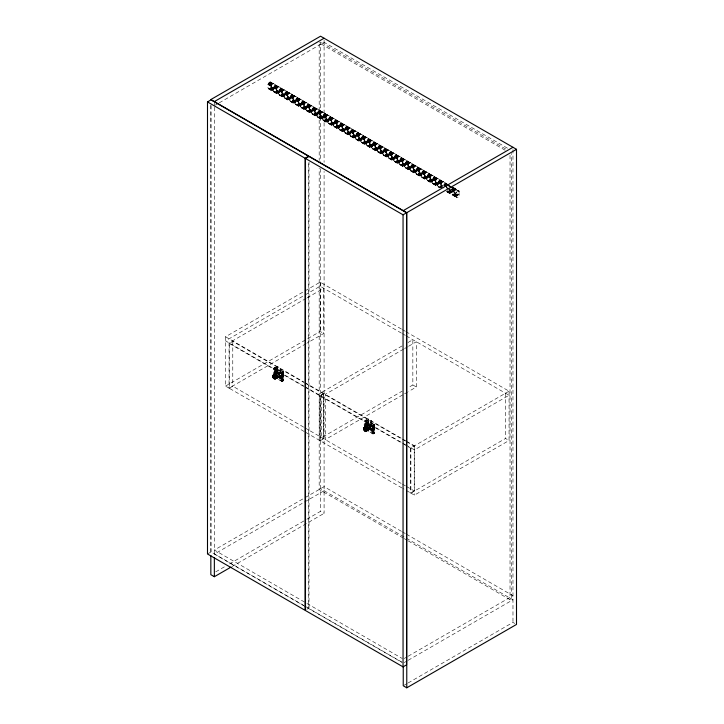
<?xml version="1.0" encoding="UTF-8"?>
<svg xmlns="http://www.w3.org/2000/svg" width="724" height="724" viewBox="0 0 724 724"><rect width="100%" height="100%" fill="white"/><g stroke="black" fill="none" stroke-linecap="round" stroke-linejoin="round"><path stroke-width="0.54" stroke-dasharray="3.62 2.71" d="M282.143 381.539C281.355 379.24 281.645 383.403 283.627 380.498L283.509 371.964L275.364 367.213M274.224 377.104L273.826 376.426L281.862 381.512L283.627 380.498M283.292 371.711L283.627 372.353L281.88 373.213L281.862 372.462L274.224 368.054C273.391 370.181 277.364 366.398 274.025 368.561L274.025 376.371M366.145 428.156L366.281 419.703L374.145 424.164L374.543 424.843L372.797 425.694L372.779 424.952L374.426 424.454L374.38 433.26L366.462 428.771L366.489 426.264L365.33 426.988L372.48 431.233L372.607 427.603L373.765 426.879L372.417 427.323C373.177 428.916 371.566 430.69 371.421 428.409C375.711 426.554 372.055 430.346 372.272 429.622L373.946 429.133L373.792 426.97M270.658 82.029C273.753 94.944 262.178 86.084 270.658 82.029L446.998 183.833M458.754 190.62L457.487 190.883L456.319 192.711L456.265 196.919L456.853 197.688L457.948 197.362L459.025 195.833L459.116 191.091L452.88 187.226M278.043 372.751C266.803 379.086 275.102 372.57 275.672 378.181C275.02 379.276 272.441 377.421 272.378 375.72C273.88 372.29 278.116 379.629 274.396 379.213C266.821 374.706 284.306 369.638 278.731 377.43L274.487 374.625L274.369 370.969L281.536 374.86L281.627 378.724L282.876 377.955L282.867 374.435L280.785 372.806L280.785 370.715L280.197 371.05L276.867 369.131L276.867 366.869L277.455 366.525L280.586 368.335L280.586 370.598L279.998 370.941L279.998 368.679L280.586 368.335M276.794 375.503L277.355 376.634L276.36 374.444C274.586 374.317 273.563 371.43 276.423 371.937C277.663 372.806 275.753 377.792 275.201 375.702L275.274 367.267M282.867 377.982L275.79 374.082L274.278 371.584L276.161 370.317L277.645 370.996L277.645 368.905L277.057 369.24L277.057 371.34L280.197 373.15L281.156 373.059L280.098 373.819L280.197 371.05M280.441 376.172L282.179 375.313L282.65 375.856L281.22 377.168L280.441 376.172L282.396 375.376L280.668 375.801M280.894 375.819L281.355 377.141L282.586 376.028M283.546 380.715L282.061 375.521L283.627 372.353L282.641 375.91L281.491 376.969L283.03 376.652M282.251 381.358L281.926 372.507M363.792 427.377C365.864 426.717 368.127 430.988 365.837 431.812C360.57 429.64 364.615 425.341 368.607 424.146L373.629 426.671M366.507 419.748L364.742 420.771L373.095 425.323L373.122 433.957L364.742 428.916C363.023 421.902 365.276 417.277 371.502 423.088L371.502 420.825L368.371 419.015L367.783 419.35L367.783 421.612L373.801 424.418L371.702 423.196L372.073 425.549L371.014 426.309L365.493 423.323L367.448 422.97L368.561 423.486L368.561 421.386L367.973 421.73L367.973 423.83L368.607 424.146L366.896 423.929L367.448 422.97C363.756 417.06 367.186 423.323 366.471 426.21M365.484 425.269L367.213 424.409L367.674 424.898L366.507 428.798L367.647 425.088L366.335 426.255L365.484 425.269L367.43 424.472L365.14 425.413L365.33 426.988M366.118 419.974L364.751 420.698M367.593 424.662L365.638 425.793L365.14 425.413L365.186 424.074L366.525 422.671L366.118 420.373L366.634 422.635L365.186 424.074L366.498 426.128M373.946 429.133L373.684 430.545L370.824 429.242L369.647 429.92L370.715 428.291L369.855 424.852M275.183 373.747L276.713 372.634L275.591 376.308C275.808 375.475 274.269 369.991 276.161 370.317L275.636 367.892M279.564 376.073C278.405 376.987 275.808 374.733 277.346 373.285C282.089 374.027 276.885 380.326 275.645 377.521M363.511 428.246L365.33 428.391L366.778 430.861L364.887 430.798L363.294 428.21L368.679 425.106L370.199 426.554L363.792 430.255M370.516 428.255L369.53 428.789L368.516 428.282L367.837 427.033L368.145 425.821L369.394 426.264L370.516 428.255L365.611 431.052M281.147 375.991L282.441 375.421L281.292 376.163L282.894 371.928L280.785 370.715L282.867 371.937M372.589 427.558L371.014 426.309L371.113 423.54M281.799 373.15C281.102 371.828 282.84 374.399 283.609 372.199M374.543 432.988L372.598 433.64L374.127 432.771L374.145 425.006L373.593 426.644L372.38 427.296L373.783 424.427M281.564 378.743L280.098 378.127L280.45 376.082L282.07 375.421L280.45 376.082M372.19 429.938L371.014 430.617L371.367 428.563L372.987 427.911L374.543 424.843L373.557 428.4L372.408 429.459L372.769 429.812M282.885 374.525L283.229 372.525L282.677 374.154L283.229 372.525L283.229 380.326L281.681 381.15L283.138 380.191L282.713 378.064L283.229 380.326L282.885 377.919L281.808 377.982L281.464 378.724L282.885 377.919M370.824 429.242C379.928 441.088 366.453 421.911 366.118 428.174L366.462 426.164C368.371 423.368 366.353 428.273 368.272 429.124L367.711 427.993M276.975 374.733L276.514 373.493L276.921 374.543M366.561 430.825L366.561 430.011M365.43 423.314L367.077 422.807L366.552 420.436L365.113 421.268L372.751 425.676L374.525 424.689M279.283 376.942L278.731 377.43L280.098 378.127L280.45 376.272L282.061 375.575M371.014 430.617L371.367 428.762L372.987 427.911L371.367 428.563M275.609 373.865L275.591 376.254L283.229 380.724L282.089 375.693L280.505 376.489M281.69 375.113L282.822 374.344L283.229 372.525M366.118 428.174L366.543 426.391M275.591 367.258L273.835 368.208L273.826 376.426M282.632 375.955L281.509 376.878L283.03 375.964M373.548 428.445L372.426 429.368L373.946 428.454M274.613 374.761L274.939 373.575L276.423 372.607L275.102 373.702M365.529 427.251L365.855 426.065L367.294 425.051L368.679 425.106M282.794 372.073L282.269 373.846L280.098 373.819L281.527 373.312M373.593 426.644L374.118 425.033L373.801 427.015L372.625 427.694C372.398 429.558 370.561 427.495 373.132 427.803L374.543 424.843L373.557 428.346L372.435 429.278M373.711 424.563L373.186 426.336L371.014 426.309L372.444 425.803M272.695 377.421L279.075 373.738L278.939 372.362M276.161 370.317L275.636 367.946L274.161 368.742M372.951 433.45L372.969 425.685M373.801 430.409L372.38 431.214L372.724 430.463L373.801 430.409L373.774 432.961M276.903 370.643L275.98 371.439L277.057 371.34L277.274 370.815L275.98 371.439L276.532 370.48L274.613 370.842M367.973 423.83L368.19 423.305L366.896 423.929L368.561 423.486M281.292 376.163L282.876 374.48M365.937 424.916L367.339 424.418L365.855 424.888L365.186 424.074L365.529 423.332M365.855 426.065L365.376 427.07L365.186 426.119L367.629 424.726M365.33 429.423L365.158 428.87L372.634 433.694M372.634 425.097L372.715 425.64M274.414 374.498L276.677 372.652M371.421 428.409L373.095 427.803L371.512 428.309M276.604 372.67L275.346 373.774C276.731 375.385 276.097 372.136 277.69 371.656L275.98 371.439M367.919 425.024L369.231 424.49M369.647 429.92L370.199 429.432M275.419 372.769L276.649 372.118L275.346 372.679L276.36 373.186L274.278 371.584L275.545 370.29L275.572 368.127M372.326 429.585L373.53 428.481L372.371 429.522M366.018 426.192L367.385 425.124L366.1 426.237L367.276 426.934L366.263 426.264L367.521 425.16L366.398 426.228L367.213 426.59L366.453 426.192M366.335 426.255L367.557 425.16M275.609 373.575L276.749 372.561M281.22 377.168L282.441 376.064M276.794 372.625L278.315 372M366.896 423.929L367.819 423.133M275.627 373.484L276.767 372.462L275.636 373.394M366.181 426.264L367.475 425.16M372.064 429.658L373.439 428.554M281.518 376.788L282.65 375.856L283.627 372.353L282.089 375.385L280.505 375.928L282.179 375.313L280.604 375.828M366.552 425.884L367.683 424.952M371.982 429.631L373.312 428.536M275.627 373.294L276.767 372.408M280.975 377.095L282.351 376.028L280.55 376.598M275.02 373.647L276.423 372.607M280.894 377.041L282.306 376M365.937 426.137L367.339 425.097M275.609 373.186L276.749 372.353M278.043 373.43L272.378 376.362L276.514 373.493M281.491 376.58L282.632 375.747M366.525 425.676L367.665 424.843L366.498 425.567M363.511 429.061L363.276 428.518L368.959 425.232M372.408 429.07L373.548 428.237L372.371 428.961M282.025 373.222L282.061 381.005M364.742 428.916L365.131 429.594L369.864 426.943M371.729 429.459L373.222 428.49M274.722 373.303L274.224 372.923L276.297 371.919L274.224 372.236L275.401 371.557M275.582 373.077L276.731 372.29M281.455 376.471L282.613 375.684M365.774 425.983L367.294 425.051M371.647 429.377L373.177 428.445M275.536 372.969L276.713 372.236L274.278 373.629L274.459 374.589L274.939 373.575C277.129 373.095 276.36 371.005 274.568 372.688L274.224 372.236M281.41 376.362L282.586 375.629L280.604 376.697M372.326 428.852L373.503 428.119M274.785 373.403L276.297 372.471M280.668 376.797L282.179 375.865M365.701 425.893L367.258 425.006L365.484 425.178L365.14 424.726L366.317 424.047M371.584 429.287L373.132 428.4L371.385 428.87M215.345 105.089L218.277 103.396M219.263 102.826L324.09 42.309L508.076 148.538M306.134 343.628L229.055 388.136L225.526 386.1L225.526 336.778L320.171 282.134L401.395 329.031M306.134 298.378L229.055 342.886L229.055 388.136M307.112 297.817L323.691 288.243L323.691 333.493L307.112 343.067M304.198 431.513L229.255 388.245L229.255 343.447L232.775 341.411L303.836 382.435M225.526 386.1L320.171 331.456L323.691 333.493M229.255 388.245L232.775 386.209L303.836 427.232M273.844 368.154L275.473 367.213M274.043 368.607L275.6 367.792M276.867 369.131L277.455 368.788L277.455 366.525M274.369 370.969L275.79 370.163M274.278 371.584L275.446 370.905M274.224 372.923L275.401 372.245M277.057 371.34L277.645 370.996M272.55 375.213L277.763 372.616M272.441 375.448L277.491 372.534M272.378 376.362L278.315 372.932M272.577 376.399L277.744 373.303M272.441 376.706L278.586 373.159M272.55 377.059L278.84 373.43M273.057 376.996L278.478 373.774M273.871 376.652L278.613 373.928M280.785 372.806L278.731 372.932L279.283 374.064L272.876 377.765M273.21 377.376L278.74 374.091M281.618 372.751L283.356 371.765M273.31 377.566L278.948 374.453M281.636 372.914L283.41 371.828M273.428 377.738L277.346 375.475M281.69 373.014L283.509 371.964M273.084 378.091L279.464 374.408M281.717 373.068L283.582 372.118M275.192 377.095L279.111 374.833M273.319 378.399L279.609 374.77M273.826 378.19L277.744 375.928M273.971 378.308L277.889 376.046M273.572 378.67L279.717 375.123M274.269 378.48L279.591 375.43M273.844 378.896L279.781 375.466M274.695 378.562L279.6 375.765M274.125 379.086L279.808 375.801M281.464 374.806L282.74 374.218M281.564 374.896L282.822 374.344M274.396 379.213L279.781 376.109M274.668 379.295L279.717 376.38M274.921 379.322L279.609 376.616M275.156 379.295L279.464 376.806M278.731 377.43L279.907 376.752L282.894 380.525L279.907 376.752M281.808 375.937L282.984 375.258M280.098 378.127L281.274 377.448M281.808 377.982L282.984 377.304M281.618 380.942L283.211 380.281L282.822 378.028M402.073 345.936L321.737 392.317L321.737 437.567L402.073 391.186M407.947 342.543L412.843 339.719L412.843 384.969L407.947 387.793M305.175 387.286L319.773 395.711L323.302 393.675L323.302 438.473L319.773 440.509L305.175 432.083M401.929 487.94L320.171 440.735L320.171 395.938L323.691 393.901L401.567 438.862M403.639 349.104L325.266 394.354L325.266 439.604L403.639 394.354M404.616 348.543L407.558 346.841M408.535 346.28L416.372 341.755L416.372 387.005L408.535 391.53M320.171 440.735L323.691 438.699L323.691 393.901M404.616 393.793L407.558 392.091M365.131 420.544L365.204 421.305L366.516 420.273L364.959 421.097L364.941 428.852M367.783 421.612L368.371 421.278L368.371 419.015M365.285 423.459L366.706 422.653M365.186 424.074L366.362 423.395M371.502 420.825L370.914 421.16L370.914 423.422L371.502 423.088M365.14 425.413L366.317 424.735M363.466 427.703L368.154 424.997M363.358 427.938L368.407 425.024M363.475 428.554L368.389 425.757M363.294 428.852L369.231 425.422M363.484 428.889L368.806 425.839M363.358 429.196L369.502 425.649M365.186 428.273L369.104 426.011M365.33 428.391L369.249 426.128M363.466 429.549L369.756 425.92M363.973 429.486L369.394 426.264M363.611 429.911L369.991 426.228L369.647 425.422L370.489 425.232M364.86 429.296L369.647 426.581M371.702 425.296L369.647 425.422M364.127 429.866L368.073 427.558M374.272 424.255L372.534 425.296L374.38 424.382M364.344 430.228L369.955 427.133M372.607 425.504L374.426 424.454M364 430.581L370.38 426.898M372.67 425.603L374.498 424.608M364.597 430.545L370.027 427.323M364.235 430.889L370.525 427.26M364.742 430.68L368.661 428.418M364.489 431.16L370.634 427.613M365.041 430.889L370.48 427.748M365.186 430.97L370.507 427.92M364.76 431.386L370.697 427.956M365.041 431.567L370.715 428.291M365.312 431.703L370.697 428.599M372.516 427.432L373.72 426.789L373.729 424.716M365.584 431.785L370.634 428.87M365.837 431.812L370.525 429.106M371.512 429.187L373.901 427.748M372.724 430.463L373.901 429.784M372.579 433.269L373.81 432.563M372.598 433.64L374.009 432.635M372.57 433.586L374.1 432.735L373.629 430.545L374.145 432.816L373.738 430.518M372.896 434.047L374.534 433.052M207.498 553.978L211.028 551.941L303.727 605.454M324.09 490.736L214.358 554.086L402.263 662.578M509.053 391.186L410.888 447.857L410.888 493.107L414.418 495.144L509.053 440.509L509.053 391.186L406.291 331.854M402.906 443.703L410.689 448.201L414.219 446.165L414.219 490.963L410.689 492.999L402.906 488.501M215.734 571.851L225.526 566.195M229.445 563.933L305.863 519.814M306.84 519.244L320.56 511.325L324.09 513.361L324.09 171.407M231.997 566.53L324.09 513.361M410.888 493.107L505.524 438.473L509.053 440.509M306.84 609.291L308.605 608.278L308.605 161.877M404.227 658.496L407.159 656.804M408.146 656.234L512.972 595.716L406.291 534.131M408.246 540.909L510.031 599.68L511.406 598.884L511.406 153.398M404.227 662.569L407.159 660.876M408.146 660.306L512.972 599.789L320.56 488.7M404.227 685.203L407.159 683.501M408.146 682.94L512.972 622.414L514.737 623.436M274.668 373.204L276.269 372.417M365.584 425.685L367.177 424.907M371.457 429.079L373.032 428.237L374.145 433.214L373.005 428.183L371.421 428.979M366.335 425.26L367.557 424.608L366.263 425.169L367.276 425.676L366.1 425.015M372.208 428.653L373.439 428.002L372.136 428.563M274.622 373.095L276.215 372.299M365.539 425.585L367.122 424.789M281.22 376.073L282.487 375.466M274.595 372.987L276.197 372.236M280.469 376.38L282.07 375.629M365.511 425.477L367.113 424.726L365.484 425.368M275.265 372.598L276.568 372.027M366.181 425.088L367.475 424.517M372.064 428.472L373.358 427.911M274.568 372.878L276.179 372.181L274.568 372.779M275.183 372.525L276.523 371.982L275.02 372.426M371.358 428.662L373.312 427.866L371.892 428.355M275.102 372.471L276.478 371.955M280.975 375.865L282.351 375.349M371.81 428.309L373.222 427.812L371.729 428.282M365.539 425.015L367.122 424.481M274.939 372.398L276.378 371.919L274.785 372.408M365.584 424.961L367.213 424.409L365.14 424.726M371.457 428.355L373.032 427.839M278.731 372.932L279.573 372.751M280.098 373.819L281.898 373.575M371.014 426.309L372.815 426.065M279.075 377.032L277.002 375.828M369.991 429.522L367.919 428.318M281.355 377.141L281.853 377.331M275.482 373.747L276.297 374.1L275.536 373.702M321.537 42.644L506.51 149.443M505.135 150.23L319.184 42.87L320.56 42.083L320.56 161.47M270.278 81.93L447.151 183.95M452.509 187.136L459.025 190.901M270.07 81.948L446.409 183.76M452.256 187.136L459.116 191.091M269.844 82.02L446.427 183.968M447.17 184.394L459.17 191.317M269.618 82.129L445.957 183.941M446.446 184.222L449.876 186.204M450.364 186.484L459.188 191.579L458.907 190.738M269.382 82.283L447.685 185.226M448.672 185.787L451.604 187.489M452.591 188.05L457.487 190.883M269.165 82.473L447.468 185.416M448.446 185.977L451.387 187.679M452.364 188.24L457.26 191.073M268.948 82.699L445.296 184.511M452.147 188.466L457.052 191.299M268.749 82.952L445.097 184.765M451.957 188.72L456.853 191.552M268.577 83.224L445.903 185.606M451.776 189L456.681 191.824M268.423 83.513L447.713 187.018M451.631 189.281L456.527 192.113M268.305 83.812L449.55 188.448M450.527 189.018L456.41 192.412M268.215 84.111L443.586 185.353M450.437 189.317L456.319 192.711M268.161 84.4L445.486 186.774M446.464 187.344L456.265 193M268.142 84.672L442.527 185.353M446.446 187.616L459.188 194.973M271.066 86.645L442.509 185.634M446.427 187.896L459.17 195.245M271.011 86.934L442.454 185.923M449.314 189.878L459.116 195.534M270.921 87.233L442.373 186.213M449.224 190.177L459.025 195.833M270.803 87.532L442.246 186.511M449.106 190.475L458.907 196.132M270.658 87.821L442.102 186.801M448.961 190.765L458.754 196.421M270.477 88.093L444.862 188.774M448.78 191.036L458.582 196.693M270.278 88.346L441.731 187.326M447.604 190.72L458.382 196.946M270.07 88.572L441.513 187.552M447.396 190.946L458.174 197.172M269.844 88.762L440.31 187.181M447.17 191.136L457.948 197.362M440.572 187.616L268.142 88.066L268.423 88.907M446.943 191.29L457.713 197.516M268.161 88.319L439.848 187.444M446.708 191.407L457.487 197.625M268.215 88.554L439.667 187.534M447.468 192.041L457.26 197.697M268.305 88.744L440.201 188.077M446.608 191.688L457.052 197.715M402.372 329.601L405.313 331.293M401.395 333.103L320.171 286.206L225.526 340.85L303.827 386.046M402.372 333.673L405.313 335.366M406.291 335.927L509.053 395.259L414.418 449.894L406.58 445.378M412.843 384.969L416.372 387.005M225.526 336.778L303.827 381.973M304.804 382.543L401.693 438.482M402.671 439.043L405.603 440.735M406.58 441.305L414.418 445.821L414.418 495.144M304.804 382.996L323.302 393.675M402.535 439.423L405.458 441.106M406.426 441.667L414.219 446.165M275.545 367.683L280.586 370.598M274.369 368.362L281.717 372.607M304.804 386.616L401.693 442.554M402.671 443.115L405.603 444.808M229.255 343.447L304.198 386.716M320.171 395.938L401.929 443.142M367.837 427.033L367.43 425.983L367.892 427.223M274.369 376.96L281.717 381.204M304.804 427.793L401.567 483.659M402.535 484.22L405.458 485.904M406.426 486.465L414.219 490.963M401.404 531.307L324.09 486.664L214.358 550.014L402.263 658.505M402.381 531.869L405.313 533.561M403.358 538.086L319.184 489.496L319.184 168.384M404.336 538.656L407.268 540.348M304.704 606.024L308.605 608.278M401.693 662.017L309.003 608.504L309.003 162.104M373.168 433.776L372.543 433.486M372.272 428.753L372.769 429.133M281.355 376.263L281.853 376.643M366.208 420.508L367.077 422.807M456.247 196.666L456.527 197.498M270.803 82.138L271.084 82.979M275.247 367.964L275.609 370.181M274.224 368.054L274.287 368.815M512.972 149.542L512.972 622.414M510.031 155.316L510.031 599.68M505.524 393.223L505.524 438.473M410.689 448.201L410.689 492.999M324.09 40.273L324.09 162.375M320.56 168.719L320.56 511.325M320.171 282.134L320.171 331.456M319.773 395.711L319.773 440.509M319.184 44.001L319.184 160.466M232.775 341.411L232.775 386.209M214.358 102.718L214.358 106.102M214.358 107.224L214.358 555.272M211.028 105.541L211.028 551.941M210.838 105.188L210.838 554.358M366.543 425.974L367.674 425.006L366.543 425.974M275.753 374.055L275.229 375.666L275.753 374.055M282.26 375.955L280.812 376.969L282.26 375.955M276.215 371.991L274.622 372.534L276.233 371.955M282.26 375.313L280.812 375.792L282.215 375.313"/><path stroke-width="1.09" d="M207.498 101.921L211.028 99.885L308.605 156.221L305.076 158.257L207.498 101.921L207.498 553.978L305.076 610.314L305.076 158.257M214.358 101.586L324.09 38.236M305.474 158.484L309.003 156.447L406.58 212.784L406.58 664.831L403.051 666.867L305.474 610.54L305.474 158.484L403.051 214.82L406.58 212.784M403.241 210.639L512.972 147.289M516.502 149.325L320.56 36.2L210.838 99.55L406.77 212.675L516.502 149.325L516.502 624.45L406.77 687.8L403.241 685.764L403.241 666.578M210.838 555.489L210.838 574.675L214.358 576.711L231.019 567.1M406.77 212.675L406.77 687.8M403.051 214.82L403.051 666.867M214.358 557.525L214.358 576.711"/></g></svg>
